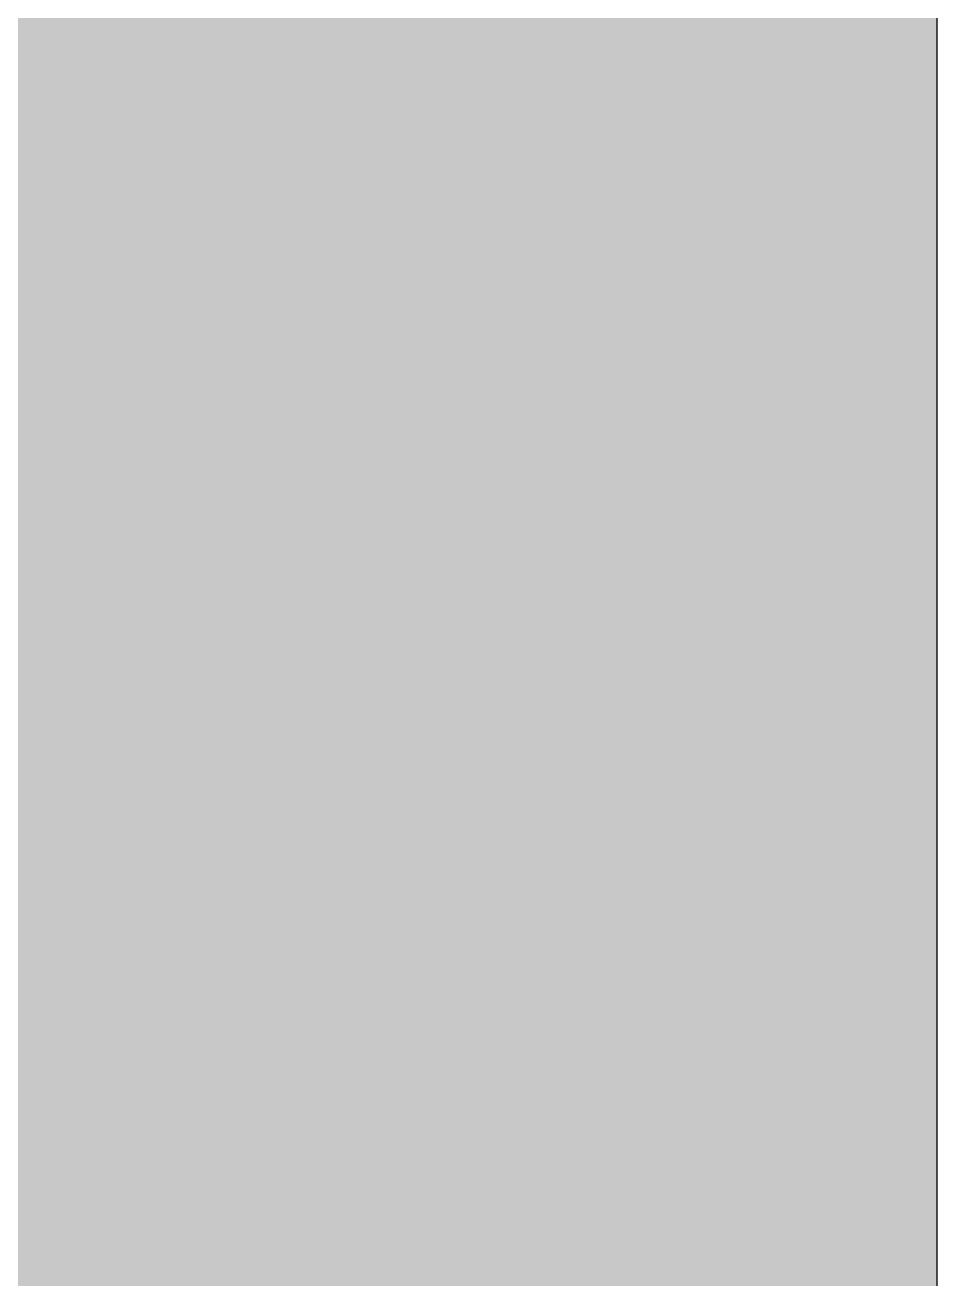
# Model space of a CAD drawing. Header units: millimetres. Extents: x 118878 to 201916, y 10986 to 20993.
# Drawn here: x 180880.8831 to 180880.98, y 17082.8115 to 17082.9446 of the extents above; entities that cross this region are included whole.
import ezdxf

# ---------------------------------------------------------------- set-up
doc = ezdxf.new("R2010")
doc.units = ezdxf.units.MM
doc.header["$LTSCALE"] = 100
doc.layers.add('7', color=7, linetype='Continuous')
doc.layers.add('9', color=11, linetype='Continuous')

msp = doc.modelspace()

# ---------------------------------------------------------------- hatches: boundary and pattern name
at = {"layer": '9', "transparency": 33554687}
h = msp.add_hatch(color=256, dxfattribs=at)
h.paths.add_polyline_path([(179800.97996, 16622.96585), (179840.97996, 16622.96585), (179840.97996, 16592.96585), (179800.97996, 16592.96585)], flags=0)
h.paths.add_polyline_path([(179820.97996, 17532.96585), (179820.97996, 17142.96585), (179800.97996, 17142.96585), (179800.97996, 16992.96585), (179820.97996, 16992.96585), (179820.97996, 16792.96585), (179800.97996, 16792.96585), (179800.97996, 16642.96585), (179860.97996, 16642.96585), (179860.97996, 16572.96585), (179780.97996, 16572.96585), (179780.97996, 17972.96585), (179840.97996, 17972.96585), (179840.97996, 17937.96585), (179820.97996, 17937.96585), (179820.97996, 17892.96585), (179800.97996, 17892.96585), (179800.97996, 17572.96585), (179820.97996, 17572.96585), (179820.97996, 17542.96585), (180180.97996, 17542.96585), (180180.97996, 17602.96585), (180190.97996, 17602.96585), (180190.97996, 17542.96585), (180380.97996, 17542.96585), (180380.97996, 17602.96585), (180410.97996, 17602.96585), (180410.97996, 17612.96585), (180420.97996, 17612.96585), (180420.97996, 17532.96585)], flags=0)
h.paths.add_polyline_path([(180675.97996, 17752.96585), (180675.97996, 17717.96585), (180640.97996, 17717.96585), (180640.97996, 17542.96585), (180700.97996, 17542.96585), (180700.97996, 17532.96585), (180570.97996, 17532.96585), (180570.97996, 17542.96585), (180630.97996, 17542.96585), (180630.97996, 17592.96585), (180570.97996, 17592.96585), (180570.97996, 17602.96585), (180630.97996, 17602.96585), (180630.97996, 17772.96585), (180640.97996, 17772.96585), (180640.97996, 17762.96585), (180860.97996, 17762.96585), (180860.97996, 17887.96585), (180830.97996, 17887.96585), (180830.97996, 17932.96585), (180640.97996, 17932.96585), (180640.97996, 17867.96585), (180630.97996, 17867.96585), (180630.97996, 17877.96585), (180620.97996, 17877.96585), (180620.97996, 17952.96585), (180680.97996, 17952.96585), (180680.97996, 17972.96585), (180760.97996, 17972.96585), (180760.97996, 17952.96585), (180780.97996, 17952.96585), (180780.97996, 17972.96585), (180820.97996, 17972.96585), (180820.97996, 17952.96585), (180840.97996, 17952.96585), (180840.97996, 17972.96585), (180880.97996, 17972.96585), (180880.97996, 17672.96585), (180860.97996, 17672.96585), (180860.97996, 17752.96585)], flags=0)
h.paths.add_polyline_path([(180665.97996, 17752.96585), (180665.97996, 17727.96585), (180640.97996, 17727.96585), (180640.97996, 17752.96585)], flags=0)
h.paths.add_polyline_path([(180420.97996, 17877.96585), (180420.97996, 17887.96585), (180430.97996, 17887.96585), (180430.97996, 17952.96585), (180180.97996, 17952.96585), (180180.97996, 17732.96585), (180200.97996, 17732.96585), (180200.97996, 17742.96585), (180190.97996, 17742.96585), (180190.97996, 17932.96585), (180380.97996, 17932.96585), (180380.97996, 17742.96585), (180295.97996, 17742.96585), (180295.97996, 17732.96585), (180410.97996, 17732.96585), (180410.97996, 17722.96585), (180420.97996, 17722.96585), (180420.97996, 17742.96585), (180390.97996, 17742.96585), (180390.97996, 17877.96585)], flags=0)
h.paths.add_polyline_path([(180820.97996, 16827.96585), (180830.97996, 16827.96585), (180830.97996, 16862.96585), (180880.97996, 16862.96585), (180880.97996, 16802.96585), (180820.97996, 16802.96585)], flags=0)
h.paths.add_polyline_path([(180380.97996, 16802.96585), (180380.97996, 16812.96585), (180380.97996, 16852.96585), (180420.97996, 16852.96585), (180420.97996, 16827.96585), (180430.97996, 16827.96585), (180430.97996, 16802.96585)], flags=0)
h.paths.add_polyline_path([(180800.97996, 17032.96583), (180860.97996, 17032.96583), (180860.97996, 17532.96585), (180800.97996, 17532.96585), (180800.97996, 17552.96585), (180830.97996, 17552.96585), (180830.97996, 17572.96585), (180860.97996, 17572.96585), (180860.97996, 17582.96585), (180880.97996, 17582.96585), (180880.97996, 17012.96583), (180800.97996, 17012.96583)], flags=0)

# ---------------------------------------------------------------- linework, layer by layer
at = {"layer": '7'}
msp.add_line((180880.97996, 17582.96585), (180880.97996, 17012.96583), dxfattribs=at)

doc.saveas('drawing.dxf')
